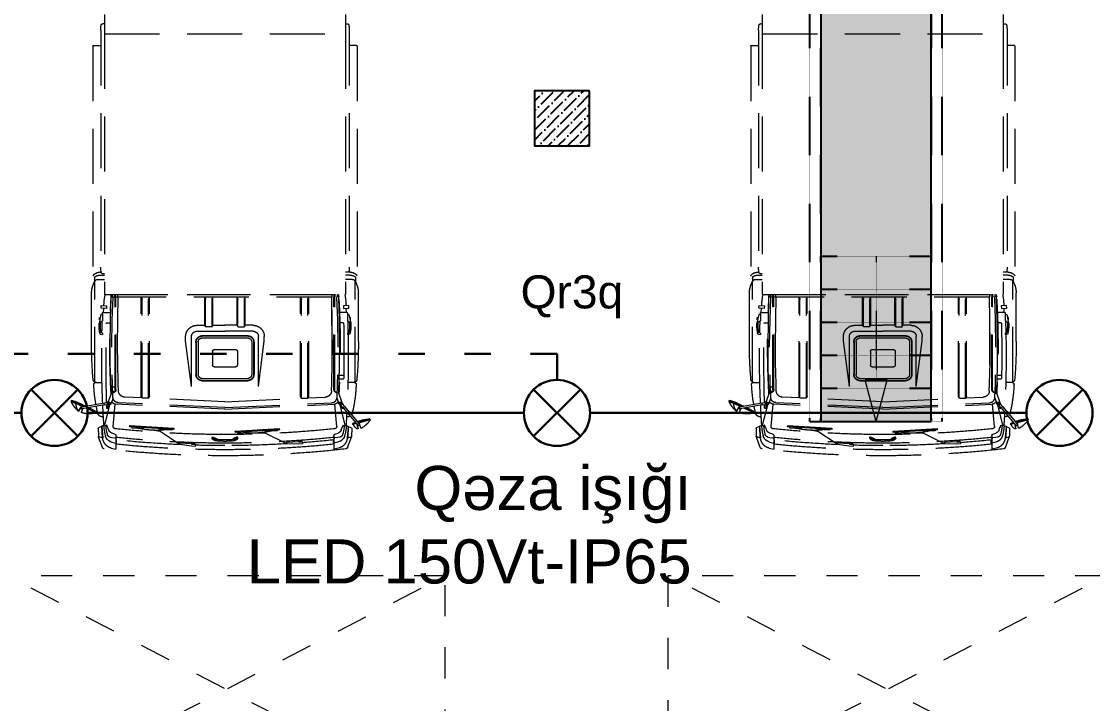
# Model space of a CAD drawing. Header units: millimetres. Extents: x 42452 to 2852333, y -419346 to 834876.
# Drawn here: x 2536883 to 2546605, y 308971 to 315159 of the extents above; entities that cross this region are included whole.
import ezdxf

# ---------------------------------------------------------------- set-up
doc = ezdxf.new("R2010")
doc.units = ezdxf.units.MM
for name, pattern in [('( Hidden )', [0.275, 0.15, -0.125]), ('ACAD_ISO03W100', [30, 12, -18]), ('DASHED', [0.75, 0.5, -0.25]), ('Штриховая', [564.444447, 282.222223, -282.222223])]:
    doc.linetypes.add(name, pattern=pattern)
doc.layers.add('Arakesmelerin x_tti', color=7, linetype='Continuous')
for name, color, linetype, lineweight in [('Arakesmelerin x_tti_Ном._пера__1', 7, 'Continuous', 15), ('cad-block.com_Pen_No__7', 7, 'Continuous', 60), ('memar', 7, 'Continuous', 25), ('Двери ArchiCAD_Ном._пера__143', 30, 'Continuous', 0), ('надписи', 5, 'Continuous', 30), ('НСП11', 5, 'Continuous', 30), ('Соед_газа', 184, 'ACAD_ISO03W100', 30)]:
    doc.layers.add(name, color=color, linetype=linetype, lineweight=lineweight)
doc.layers.add('Двери ArchiCAD_Ном._пера__3', color=30, linetype='Continuous', lineweight=15, true_color=0xff6600)
doc.styles.add('my_own', font='arial.ttf')

# ---------------------------------------------------------------- blocks, each defined once
blk = doc.blocks.new('MAS1')
at = {"layer": 'cad-block.com_Pen_No__7', "color": 252, "linetype": 'DASHED', "lineweight": 9, "ltscale": 1000, "true_color": 0x939598}
for p, q in [((136685.5, 768058.2), (136685.5, 767882.4)), ((138873, 768058.2), (138873, 767882.4)), ((136651.3, 767914.1), (136651.3, 765765.5)), ((136685.5, 767973.9), (136670.6, 767973.9)), ((138873, 767973.9), (138887.9, 767973.9)), ((138907.2, 767914.1), (138907.2, 765765.5)), ((138873, 767882.4), (136685.5, 767882.4)), ((136685.5, 767882.4), (136685.5, 765518.8)), ((138873, 767882.4), (138873, 765518.8)), ((136580.5, 767771.8), (136580.5, 765772.4)), ((136580.5, 767771.8), (136580.5, 765599.3)), ((136580.5, 767771.8), (136580.5, 765772.4)), ((136580.5, 767771.8), (136580.5, 765599.3)), ((136584, 767776.4), (136651.3, 767776.4)), ((138974.5, 767776.4), (138907.2, 767776.4)), ((138978, 767771.8), (138978, 765772.4)), ((138978, 767771.8), (138978, 765599.3)), ((136595.2, 765675.7), (136595.2, 765633.5)), ((136622.1, 765654.1), (136685.5, 765654.1)), ((136642, 765719.5), (136685.5, 765719.5)), ((136642, 765692.7), (136685.5, 765692.7)), ((138873, 765705.7), (138887.9, 765705.7)), ((138916.5, 765692.7), (138873, 765692.7)), ((138936.5, 765654.1), (138873, 765654.1)), ((138916.5, 765719.5), (138903.6, 765719.5)), ((138963.4, 765675.7), (138963.4, 765633.5)), ((136597.6, 764723), (136597.6, 765638)), ((138960.9, 764723), (138960.9, 765638)), ((136568.4, 765089.6), (136568.4, 765532.9)), ((138873, 765518.8), (136685.5, 765518.8)), ((136740.8, 765291.9), (136746.2, 765487.2)), ((136745.1, 765472.3), (136746, 765480.5)), ((136745.7, 765497.9), (136746.4, 765518.8)), ((136746.2, 765487.2), (136746.5, 765497)), ((138812, 765497), (136746.5, 765497)), ((136755.4, 765291.9), (136763.7, 765487.2)), ((136758.7, 765499.9), (136758.7, 765515.5)), ((138797, 765518.3), (136761.5, 765518.3)), ((136763.7, 765487.2), (136764.5, 765497)), ((136779.5, 765499.9), (136779.5, 765515.5)), ((136782.4, 764651.6), (136782.4, 765497)), ((136787, 765499.9), (136787, 765515.5)), ((136789.8, 764655.7), (136789.8, 765497)), ((136806.6, 764875.3), (136806.6, 765518.8)), ((136807.3, 765499.9), (136807.3, 765515.5)), ((136808, 765291.2), (136810.1, 765497)), ((137019.5, 764593.4), (137019.5, 765487.2)), ((137027.3, 764577.6), (137027.3, 765471.5)), ((137085.9, 764576.2), (137085.9, 765471.5)), ((137093.7, 764593.4), (137093.7, 765487.2)), ((137595.7, 765239.9), (137595.7, 765487.2)), ((137603.5, 765224.2), (137603.5, 765471.5)), ((137662.1, 765224.2), (137662.1, 765471.5)), ((137669.9, 765239.9), (137669.9, 765487.2)), ((137888.6, 765239.9), (137888.6, 765487.2)), ((137896.5, 765224.2), (137896.5, 765471.5)), ((137955, 765224.2), (137955, 765471.5)), ((137962.9, 765239.9), (137962.9, 765487.2)), ((138464.8, 764593.4), (138464.8, 765487.2)), ((138472.6, 764576.2), (138472.6, 765471.5)), ((138531.2, 764577.6), (138531.2, 765471.5)), ((138539, 764593.4), (138539, 765487.2)), ((138750.5, 765291.2), (138748.4, 765497)), ((138751.3, 765499.9), (138751.3, 765515.5)), ((138768.7, 764655.7), (138768.7, 765497)), ((138771.6, 765499.9), (138771.6, 765515.5)), ((138776.1, 764651.6), (138776.1, 765497)), ((138779, 765499.9), (138779, 765515.5)), ((138794.8, 765487.2), (138794.1, 765497)), ((138803.1, 765291.9), (138794.8, 765487.2)), ((138799.9, 765499.9), (138799.9, 765515.5)), ((138812.4, 765487.2), (138812, 765497)), ((138812.9, 765497.9), (138812.1, 765518.8)), ((138817.7, 765291.9), (138812.4, 765487.2)), ((138813.4, 765472.3), (138812.6, 765480.5)), ((138990.1, 765089.6), (138990.1, 765532.9)), ((136654.4, 765394.4), (136655.9, 765418.8)), ((136703.1, 765391.4), (136654.4, 765394.4)), ((136655.9, 765418.8), (136704.6, 765415.7)), ((136676.7, 765355.2), (136678.7, 765389.4)), ((136704.6, 765415.7), (136703.1, 765391.4)), ((138902.7, 765418.8), (138853.9, 765415.7)), ((138853.9, 765415.7), (138855.4, 765391.4)), ((138855.4, 765391.4), (138904.2, 765394.4)), ((138881.9, 765355.2), (138879.9, 765389.4)), ((138904.2, 765394.4), (138902.7, 765418.8)), ((136653.6, 765335.7), (136637, 765257.6)), ((136638.9, 765288.9), (136638.9, 765308.4)), ((136638.9, 765308.4), (136647.8, 765308.4)), ((136638.9, 765288.9), (136643.6, 765288.9)), ((136668.2, 765337.7), (136653.6, 765335.7)), ((136668.2, 765337.7), (136668.2, 765277.1)), ((136673.4, 765355.2), (136739.5, 765355.2)), ((136737.4, 765047.8), (136740.8, 765292)), ((136804.6, 765047.5), (136808, 765291.2)), ((138753.9, 765047.5), (138750.5, 765291.2)), ((138821.2, 765047.8), (138817.7, 765292)), ((138885.1, 765355.2), (138819, 765355.2)), ((138890.3, 765337.7), (138905, 765335.7)), ((138890.3, 765337.7), (138890.3, 765277.1)), ((138905, 765335.7), (138921.6, 765257.6)), ((138919.6, 765308.4), (138910.8, 765308.4)), ((138919.6, 765288.9), (138914.9, 765288.9)), ((138919.6, 765288.9), (138919.6, 765308.4)), ((136668.2, 765166.8), (136655.6, 765168.6)), ((136668.2, 765166.8), (136668.2, 765153.1)), ((136706.9, 765260.5), (136736.3, 765260.5)), ((137524.4, 765237.9), (137595.9, 765237.9)), ((137524.4, 765237.9), (137595.9, 765237.9)), ((137524.4, 765184.4), (137779.3, 765184.4)), ((137602.9, 765224.8), (137596.6, 765236.1)), ((137660.9, 765223.8), (137604.6, 765223.8)), ((137662.6, 765224.8), (137668.9, 765236.1)), ((137669.6, 765237.9), (137779.3, 765237.9)), ((137888.9, 765237.9), (137779.3, 765237.9)), ((138034.1, 765184.4), (137779.3, 765184.4)), ((137895.9, 765224.8), (137889.6, 765236.1)), ((137897.6, 765223.8), (137953.9, 765223.8)), ((137955.6, 765224.8), (137961.9, 765236.1)), ((138034.1, 765237.9), (137962.6, 765237.9)), ((138034.1, 765237.9), (137962.6, 765237.9)), ((138851.6, 765260.5), (138822.2, 765260.5)), ((138890.3, 765166.8), (138902.9, 765168.6)), ((138890.3, 765166.8), (138890.3, 765153.1)), ((136646.7, 765157), (136668.2, 765153.1)), ((137422.1, 765096.5), (137422.1, 765135.6)), ((137475.6, 764681.5), (137422.1, 765096.6)), ((137475.6, 764681.5), (137475.6, 765135.6)), ((137515.7, 765086.4), (137515.7, 764792.2)), ((137518.9, 765086.4), (137518.9, 764792.2)), ((137536.6, 765086.9), (137536.6, 764791.7)), ((137985, 765144.3), (137573.6, 765144.3)), ((137985, 765141.1), (137573.6, 765141.1)), ((137985, 765123.4), (137573.6, 765123.4)), ((138022, 765086.9), (138022, 764791.7)), ((138039.7, 765086.4), (138039.7, 764792.2)), ((138042.8, 765086.4), (138042.8, 764792.2)), ((138083, 764681.5), (138083, 765135.6)), ((138083, 764681.5), (138136.5, 765096.6)), ((138136.5, 765096.5), (138136.5, 765135.6)), ((138911.8, 765157), (138890.3, 765153.1)), ((136738.3, 764901), (136737.4, 765047.7)), ((136805.6, 764902), (136804.6, 765047.5)), ((137666.9, 765002.8), (137666.9, 764875.8)), ((137876.9, 765017.5), (137681.6, 765017.5)), ((137891.6, 765002.8), (137891.6, 764875.8)), ((138752.9, 764902), (138753.9, 765047.5)), ((138820.2, 764901), (138821.2, 765047.7)), ((136742.7, 764705.4), (136738.3, 764901)), ((136810, 764707.5), (136805.6, 764902)), ((138748.6, 764707.5), (138752.9, 764902)), ((138815.8, 764705.4), (138820.2, 764901)), ((136700.8, 764782), (136738.2, 764782)), ((137876.9, 764861.1), (137681.6, 764861.1)), ((136603, 764718.5), (136663.1, 764718.5)), ((136609, 764720.5), (136663.1, 764720.5)), ((136701.2, 764750.7), (136739.3, 764750.7)), ((136746.1, 764617.1), (136742.7, 764705.4)), ((136753.4, 764692.5), (136749.8, 764629.7)), ((136756.3, 764695.3), (136758.8, 764695.3)), ((136812.4, 764643.1), (136810, 764707.5)), ((137985, 764755.2), (137573.6, 764755.2)), ((137985, 764737.5), (137573.6, 764737.5)), ((137985, 764734.3), (137573.6, 764734.3)), ((138746.1, 764643.1), (138748.6, 764707.5)), ((138812.1, 764680.6), (138777.4, 764680.6)), ((138802.2, 764695.3), (138799.7, 764695.3)), ((138805.1, 764692.5), (138808.7, 764629.7)), ((138812.4, 764617.1), (138815.8, 764705.4)), ((138955.5, 764718.5), (138895.4, 764718.5)), ((138949.6, 764720.5), (138895.5, 764720.5)), ((136748.7, 764624.2), (136717.3, 764537.1)), ((137026.4, 764578.8), (136869.2, 764586)), ((137026.7, 764578.2), (137020.5, 764589.6)), ((137086.5, 764578.2), (137092.7, 764589.6)), ((138472.1, 764578.2), (138465.8, 764589.6)), ((138531.8, 764578.2), (138538.1, 764589.6)), ((138532.1, 764578.8), (138689.4, 764586)), ((138812.1, 764641.6), (138777.4, 764641.6)), ((138809.8, 764624.2), (138841.2, 764537.1)), ((136693, 764500.4), (136561.1, 764343.3)), ((136706.4, 764489.1), (136574.6, 764332)), ((136688.6, 764332.5), (136734.5, 764517.9)), ((136693, 764500.4), (136710.3, 764524.1)), ((136693, 764500.4), (136706.4, 764489.1)), ((136706.4, 764489.1), (136726.8, 764510.3)), ((136716.5, 764531.5), (136710.3, 764524.1)), ((136710.3, 764524.1), (136726.8, 764510.3)), ((136716, 764486), (136720.1, 764503.4)), ((136732.9, 764517.6), (136726.8, 764510.3)), ((136763.7, 764579.6), (136744.9, 764527.2)), ((136765.3, 764320.7), (136783.1, 764522.7)), ((137779.3, 764477.5), (136786.3, 764522.4)), ((137083.9, 764576.2), (137029.3, 764576.2)), ((137779.3, 764544.8), (137085.9, 764576.2)), ((137779.3, 764544.8), (138472.6, 764576.2)), ((137779.3, 764477.5), (138772.2, 764522.4)), ((138474.6, 764576.2), (138529.3, 764576.2)), ((138793.2, 764320.7), (138775.4, 764522.7)), ((138794.8, 764579.6), (138813.7, 764527.2)), ((138869.9, 764332.5), (138824, 764517.9)), ((138842.5, 764486), (138834.7, 764519.4)), ((138835.4, 764519.9), (138844.8, 764518.2)), ((138839.9, 764540.9), (138848.5, 764539.4)), ((138844.8, 764518.2), (138848.5, 764539.4)), ((138874, 764515), (138844.8, 764518.2)), ((138877, 764532.4), (138848.5, 764539.4)), ((138874, 764515), (138877, 764532.4)), ((138874, 764515), (139076, 764479.4)), ((138877, 764532.4), (139079, 764496.7)), ((138943.7, 764451.5), (139023.5, 764488.7)), ((138944.4, 764446.4), (139031.9, 764487.2)), ((138947.8, 764442.6), (139040.3, 764485.7)), ((139051.3, 764501.6), (139132.2, 764539.4)), ((139059.7, 764500.2), (139135.6, 764535.6)), ((139068, 764498.7), (139136.4, 764530.5)), ((139101.3, 764467.1), (139087.4, 764493.3)), ((139103.5, 764461.6), (139087.5, 764493.2)), ((139131, 764528.1), (139131.5, 764527)), ((139175.8, 764547.7), (139131.5, 764527.1)), ((139132.2, 764539.4), (139135.6, 764535.6)), ((139132.5, 764539.1), (139170.9, 764557)), ((139135.6, 764535.6), (139136.4, 764530.5)), ((139175.4, 764551.9), (139135.9, 764533.4)), ((139171.8, 764542.3), (139170.4, 764545.2)), ((139170.9, 764557), (139175.4, 764551.9)), ((139175.4, 764551.9), (139175.8, 764547.7)), ((136463.9, 764389.3), (136460.3, 764383.5)), ((136574.8, 764359.6), (136463.9, 764389.3)), ((136666.3, 764408), (136675.9, 764408)), ((138892.2, 764408), (138882.6, 764408)), ((138943.7, 764451.5), (138944.4, 764446.4)), ((138944.4, 764446.4), (138947.8, 764442.6)), ((138953.1, 764445.1), (138953.2, 764444.9)), ((139080.3, 764451.4), (139068.3, 764480.8)), ((136460.3, 764383.5), (136460.8, 764379.3)), ((136460.3, 764383.5), (136570.2, 764354.1)), ((136460.8, 764379.3), (136567.4, 764350.8)), ((136465.6, 764374.7), (136466.4, 764377.8)), ((136546.9, 764307.1), (136557.1, 764340.9)), ((136571.7, 764304.5), (136578.8, 764335.1)), ((136586.1, 764345.7), (136618.3, 764337.1)), ((136588.9, 764349), (136620.7, 764340.5)), ((136620.5, 764347.3), (136593.5, 764354.6)), ((136611.2, 764333.2), (136612.6, 764338.6)), ((136620.7, 764340.5), (136618.3, 764337.1)), ((136620.5, 764347.3), (136620.7, 764340.5)), ((136628.3, 764301.9), (136630.8, 764232)), ((136660, 764318.8), (136632, 764307.5)), ((136662.7, 764321.8), (136659.9, 764321.7)), ((136659.9, 764321.7), (136663.6, 764214.4)), ((136677.7, 764328.9), (136660.7, 764320.9)), ((136660.7, 764320.9), (136669.4, 764215.8)), ((136687.2, 764328.9), (136677.7, 764328.9)), ((136685.2, 764332.5), (136688.6, 764332.5)), ((136687.9, 764328.9), (136687.9, 764332.5)), ((136707.5, 764330.8), (136694.5, 764325.6)), ((136712.4, 764315.2), (136707.5, 764330.8)), ((136716.3, 764315.2), (136712.4, 764315.2)), ((136723.4, 764290.8), (136716.3, 764315.2)), ((137286, 764301.6), (137285.3, 764289.9)), ((137685.7, 764277.9), (137286, 764301.6)), ((138642.3, 764327.7), (138242.7, 764303.3)), ((138242.7, 764303.3), (138243.4, 764291.6)), ((138243.4, 764291.6), (138643, 764316)), ((138261.9, 764292.7), (138262.3, 764285.9)), ((138262.3, 764285.9), (138369.6, 764292.4)), ((138369.6, 764292.4), (138369.1, 764299.3)), ((138517.7, 764301.5), (138517.3, 764308.3)), ((138624.9, 764308), (138517.7, 764301.5)), ((138624.5, 764314.8), (138624.9, 764308)), ((138643, 764316), (138642.3, 764327.7)), ((138835.1, 764290.8), (138842.3, 764315.2)), ((138842.3, 764315.2), (138846.2, 764315.2)), ((138846.2, 764315.2), (138851, 764330.8)), ((138851, 764330.8), (138864, 764325.6)), ((138873.4, 764332.5), (138869.9, 764332.5)), ((138870.6, 764328.9), (138870.6, 764332.5)), ((138871.3, 764328.9), (138880.8, 764328.9)), ((138880.8, 764328.9), (138897.8, 764320.9)), ((138897.8, 764320.9), (138889.2, 764215.8)), ((138898.6, 764321.7), (138894.9, 764214.4)), ((138895.8, 764321.8), (138898.6, 764321.7)), ((138898.5, 764318.8), (138926.5, 764307.5)), ((138930.2, 764301.9), (138927.8, 764232)), ((136667, 764129.6), (136632.1, 764223.9)), ((136663.5, 764217.3), (136634.8, 764226.6)), ((136669.5, 764214.6), (136663.6, 764214.4)), ((136780.9, 764250.1), (136752, 764260.4)), ((136790, 764237.2), (136790, 764206.6)), ((136790, 764206.6), (136790, 764113.1)), ((136794.9, 764163.1), (136794.9, 764197.7)), ((137080.3, 764188.3), (137080.8, 764195.1)), ((137231.3, 764169.9), (137407.6, 764257.2)), ((137285.3, 764289.9), (137685, 764266.2)), ((137303.9, 764288.8), (137303.5, 764282)), ((137303.5, 764282), (137410.7, 764275.7)), ((137407.6, 764257.2), (137484.1, 764260.5)), ((137410.7, 764275.7), (137411.1, 764282.5)), ((137558.9, 764266.9), (137559.3, 764273.7)), ((137666.1, 764260.5), (137558.9, 764266.9)), ((137659.6, 764215.4), (137667.4, 764225.2)), ((137666.5, 764267.3), (137666.1, 764260.5)), ((137675.1, 764211.7), (137667.4, 764225.2)), ((137667.4, 764225.2), (137700.6, 764209.6)), ((137669, 764204.1), (137675.1, 764211.7)), ((137685, 764266.2), (137685.7, 764277.9)), ((137700.6, 764209.6), (137700.6, 764206.3)), ((137891.1, 764225.2), (137857.9, 764209.6)), ((137857.9, 764209.6), (137857.9, 764206.3)), ((137883.4, 764211.7), (137891.1, 764225.2)), ((137889.6, 764204.1), (137883.4, 764211.7)), ((137898.9, 764215.4), (137891.1, 764225.2)), ((138204.1, 764165.9), (138368.7, 764273.8)), ((138368.7, 764273.8), (138444.3, 764286.2)), ((138763.6, 764163.1), (138763.6, 764197.7)), ((138768.5, 764237.2), (138768.5, 764198.2)), ((138768.5, 764206.6), (138768.5, 764113.1)), ((138777.6, 764250.1), (138806.5, 764260.4)), ((138889.1, 764214.6), (138894.9, 764214.4)), ((138891.5, 764129.6), (138926.4, 764223.9)), ((138895, 764217.3), (138923.7, 764226.6)), ((136747.3, 764123.9), (136790, 764113.1)), ((137075.4, 764181.6), (137074.3, 764162.1)), ((137074.3, 764162.1), (137108.4, 764160)), ((137109.6, 764179.5), (137075.4, 764181.6)), ((137105.7, 764186.4), (137080.3, 764188.3)), ((137085.7, 764181), (137086.2, 764187.9)), ((137099.3, 764180.2), (137099.8, 764186.8)), ((137105.7, 764186.4), (137106.2, 764192.8)), ((137108.4, 764160), (137216.2, 764163.4)), ((137109.8, 764184.4), (137109.6, 764179.5)), ((137217.1, 764178.1), (137109.8, 764184.4)), ((137216.2, 764163.4), (137217.1, 764178.1)), ((137216.6, 764170.7), (137231.3, 764169.9)), ((138082.1, 764160.9), (138048, 764158.9)), ((138048, 764158.9), (138049.2, 764139.4)), ((138049.2, 764139.4), (138083.3, 764141.4)), ((138052, 764166.1), (138051.7, 764172.9)), ((138077.4, 764167.3), (138052, 764166.1)), ((138058.2, 764159.5), (138057.9, 764166.4)), ((138071.9, 764160.3), (138071.5, 764167)), ((138077.4, 764167.3), (138077.1, 764173.7)), ((138189, 764172.3), (138081.8, 764165.8)), ((138081.8, 764165.8), (138082.1, 764160.9)), ((138083.3, 764141.4), (138189.9, 764157.7)), ((138189.9, 764157.7), (138189, 764172.3)), ((138189.5, 764165), (138204.1, 764165.9)), ((138811.2, 764123.9), (138768.5, 764113.1))]:
    blk.add_line(p, q, dxfattribs=at)
at = {"layer": 'cad-block.com_Pen_No__7', "color": 252, "linetype": 'DASHED', "lineweight": 9, "ltscale": 1000, "true_color": 0x939598, "flags": 128}
for points in [[(137779.3, 764492.1), (136809.4, 764536, -0.39005), (136762, 764583.8), (136757.4, 764705.9), (136753, 764901.2), (136752, 765047.7), (136755.4, 765291.8)], [(137779.3, 764492.1), (138749.1, 764536, 0.39005), (138796.5, 764583.8), (138801.1, 764705.9), (138805.5, 764901.2), (138806.5, 765047.7), (138803.1, 765291.8)], [(136677.7, 764328.9, 0.049602), (136693.7, 764234.1)], [(136696.9, 764320.1, 0.051562), (136711.1, 764247)], [(138861.6, 764320.1, -0.051562), (138847.4, 764247)], [(138880.8, 764328.9, -0.049602), (138864.8, 764234.1)]]:
    blk.add_lwpolyline(points, format="xyb", dxfattribs=at)
for points in [[(136739.4, 764527.4), (136731.1, 764522.6), (136722.8, 764527.4), (136722.8, 764537), (136731.1, 764541.8), (136739.4, 764537)], [(138819.1, 764527.4), (138827.4, 764522.6), (138835.7, 764527.4), (138835.7, 764537), (138827.4, 764541.8), (138819.1, 764537)]]:
    blk.add_lwpolyline(points, close=True, dxfattribs=at)
for points in [[(136737.1, 764223.5), (136753.9, 764220.1), (136781.5, 764216.3)], [(138821.5, 764223.5), (138804.7, 764220.1), (138777, 764216.3)], [(136741, 764183.2), (136753.9, 764178.6), (136790, 764169)], [(138817.5, 764183.2), (138804.7, 764178.6), (138768.5, 764169)]]:
    blk.add_lwpolyline(points, dxfattribs=at)
at = {"layer": 'cad-block.com_Pen_No__7', "color": 252, "linetype": 'DASHED', "lineweight": 9, "ltscale": 1000, "true_color": 0x939598}
for centre in [(136731.1, 764532.2), (138827.4, 764532.2)]:
    blk.add_circle(centre, 5.86, dxfattribs=at)
for centre, radius, start, end in [((136945.5, 767914.1), 294.1, 170.91528, 180), ((136670.6, 767958.1), 15.8, 90, 170.91528), ((138887.9, 767958.1), 15.8, 9.08472, 90), ((138613.1, 767914.1), 294.1, 0, 9.08472), ((136641.7, 767729.2), 74.6, 140.69752, 145.17401), ((136641.7, 767729.2), 74.6, 140.69752, 145.17401), ((138916.8, 767729.2), 74.6, 34.82599, 39.30248), ((136945.5, 765765.5), 294.1, 180, 189.08472), ((138613.1, 765765.5), 294.1, 350.91528, 0), ((136641.7, 765645), 74.6, 89.75302, 145.17401), ((136641.7, 765620.6), 72.1, 89.75302, 130.20716), ((136622.1, 765627.7), 26.4, 90, 150.197), ((138887.9, 765721.5), 15.8, 270, 350.91528), ((138916.8, 765645), 74.6, 34.82599, 90.24698), ((138916.8, 765620.6), 72.1, 49.79284, 90.24698), ((138936.5, 765627.7), 26.4, 29.803, 90), ((136802, 765524.6), 233.7, 150.197, 177.98719), ((138756.6, 765524.6), 233.7, 2.01281, 29.803), ((137321.6, 765396.2), 641.5, 168.97941, 178.11701), ((144381.8, 765050.2), 7648.4, 176.83596, 183.25318), ((136747.3, 765498.6), 1.76, 203.63036, 244.26798), ((136761.5, 765515.5), 2.83, 90, 180), ((136761.5, 765499.9), 2.83, 180, 270), ((136782.4, 765515.5), 2.83, 90, 180), ((136782.4, 765499.9), 2.83, 180, 270), ((136789.8, 765515.5), 2.83, 90, 180), ((136789.8, 765499.9), 2.83, 180, 270), ((136810.1, 765515.5), 2.83, 90, 180), ((136810.1, 765499.9), 2.83, 180, 270), ((137007.8, 765471.5), 19.5, 0, 53.1301), ((137105.4, 765471.5), 19.5, 126.8699, 180), ((137583.9, 765471.5), 19.5, 0, 53.1301), ((137681.6, 765471.5), 19.5, 126.8699, 180), ((137876.9, 765471.5), 19.5, 0, 53.1301), ((137974.6, 765471.5), 19.5, 126.8699, 180), ((138453.1, 765471.5), 19.5, 0, 53.1301), ((138550.8, 765471.5), 19.5, 126.8699, 180), ((138748.4, 765515.5), 2.83, 0, 90), ((138748.4, 765499.9), 2.83, 270, 0), ((138717.2, 765518.6), 48.8, 359.63162, 0.19369), ((138768.7, 765515.5), 2.83, 0, 90), ((138768.7, 765499.9), 2.83, 270, 0), ((138715.5, 765507.5), 58.6, 10.60497, 11.08187), ((138776.1, 765515.5), 2.83, 0, 90), ((138776.1, 765499.9), 2.83, 270, 0), ((138797, 765515.5), 2.83, 0, 90), ((138797, 765499.9), 2.83, 270, 0), ((138811.3, 765498.6), 1.76, 295.73202, 336.36964), ((131176.7, 765050.2), 7648.4, 356.74682, 3.16404), ((138236.9, 765396.2), 641.5, 1.88299, 11.02059), ((137319.6, 765362.5), 641.5, 177.28777, 177.59794), ((137319.6, 765362.5), 641.5, 177.28777, 177.59794), ((138238.9, 765362.5), 641.5, 2.40206, 2.71223), ((136668.2, 765257.6), 19.5, 90, 179.6797), ((146126, 764953.6), 9465.9, 178.04231, 178.70462), ((146126, 764953.6), 9465.9, 177.5969, 177.67478), ((136673.4, 765350.3), 4.88, 90, 178.14933), ((138885.1, 765350.3), 4.88, 1.85067, 90), ((129432.5, 764953.6), 9465.9, 2.32522, 2.4031), ((138890.3, 765257.6), 19.5, 0.3203, 90), ((129432.5, 764953.6), 9465.9, 1.29538, 1.95769), ((136940.4, 765236.3), 304.2, 175.98305, 195.10758), ((136952.8, 765236.6), 304.9, 176.02775, 192.88471), ((154535.2, 764972.9), 17835.4, 179.09151, 181.46253), ((136706.9, 765255.6), 4.88, 90, 179.09151), ((137524.4, 765135.6), 102.3, 90, 180), ((137524.4, 765135.6), 48.8, 90, 180), ((137603.5, 765239.9), 7.81, 180, 208.96893), ((137604.6, 765225.8), 1.95, 208.96893, 270), ((137660.9, 765225.8), 1.95, 270, 331.03107), ((137662.1, 765239.9), 7.81, 331.03107, 0), ((137896.5, 765239.9), 7.81, 180, 208.96893), ((137897.6, 765225.8), 1.95, 208.96893, 270), ((137953.9, 765225.8), 1.95, 270, 331.03107), ((137955, 765239.9), 7.81, 331.03107, 0), ((138034.1, 765135.6), 102.3, 0, 90), ((138034.1, 765135.6), 48.8, 0, 90), ((138851.6, 765255.6), 4.88, 0.90849, 90), ((121023.3, 764972.9), 17835.4, 358.60326, 0.90849), ((138605.7, 765236.6), 304.9, 347.11529, 3.97225), ((138618.1, 765236.3), 304.2, 344.89242, 4.01695), ((140247.2, 765069.1), 3678.8, 179.68044, 185.06189), ((146126, 764953.6), 9465.9, 178.78582, 182.89373), ((137573.6, 765086.4), 57.8, 90, 180), ((137573.6, 765086.4), 54.7, 90, 180), ((137573.6, 765086.4), 37, 90, 180), ((137985, 765086.4), 57.8, 0, 90), ((137985, 765086.4), 54.7, 0, 90), ((137985, 765086.4), 37, 0, 90), ((129432.5, 764953.6), 9465.9, 357.43677, 1.21418), ((135311.4, 765069.1), 3678.8, 354.93811, 0.31956), ((137681.6, 765002.8), 14.6, 90, 180), ((137876.9, 765002.8), 14.6, 0, 90), ((137681.6, 764875.8), 14.6, 180, 270), ((137876.9, 764875.8), 14.6, 270, 0), ((137573.6, 764792.2), 57.8, 180, 270), ((137573.6, 764792.2), 54.7, 180, 270), ((137573.6, 764792.2), 37, 180, 270), ((137985, 764792.2), 54.7, 270, 0), ((137985, 764792.2), 37, 270, 0), ((137985, 764792.2), 57.8, 270, 0), ((136609, 764746.8), 26.4, 185.06189, 270), ((136603, 764703.9), 14.6, 90, 182.29688), ((137958.2, 764758.2), 1371, 182.29688, 193.37909), ((136756.3, 764692.3), 2.93, 90, 176.72951), ((138802.2, 764692.3), 2.93, 3.27049, 90), ((138949.6, 764746.8), 26.4, 270, 354.93811), ((137600.3, 764758.2), 1371, 349.96994, 357.70312), ((138955.5, 764703.9), 14.6, 357.70312, 90), ((136730.3, 764630.9), 19.5, 340.18877, 356.72951), ((136639, 764828.6), 240.7, 300.59761, 305.09867), ((136620.4, 764824.2), 247, 304.82162, 307.54171), ((136753.1, 764651.6), 29.3, 307.54171, 0), ((136760.5, 764655.7), 29.3, 305.09867, 0), ((136871.8, 764645.4), 59.5, 182.17686, 267.40995), ((137027.3, 764593.4), 7.81, 180, 208.96893), ((137085.9, 764593.4), 7.81, 331.03107, 0), ((138472.6, 764593.4), 7.81, 180, 208.96893), ((138531.2, 764593.4), 7.81, 331.03107, 0), ((138686.7, 764645.4), 59.5, 272.59005, 357.82314), ((138798, 764655.7), 29.3, 180, 234.90133), ((138805.4, 764651.6), 29.3, 180, 232.45829), ((138919.6, 764828.6), 240.7, 234.90133, 239.40239), ((138938.1, 764824.2), 247, 232.45829, 235.17838), ((138828.2, 764630.9), 19.5, 183.27049, 199.81123), ((154535.2, 764972.9), 17835.4, 181.55464, 181.56128), ((136711.3, 764487.1), 4.88, 181.56128, 346.88356), ((136731.1, 764532.2), 14.6, 160.18877, 340.18876), ((136788.2, 764562.3), 39.9, 203.97954, 267.40995), ((137028.5, 764579.2), 1.95, 208.96893, 233.88482), ((137084.7, 764579.2), 1.95, 306.11518, 331.03107), ((138473.8, 764579.2), 1.95, 208.96893, 233.88482), ((138530.1, 764579.2), 1.95, 306.11518, 331.03107), ((138770.4, 764562.3), 39.9, 272.59005, 336.02046), ((138827.4, 764532.2), 14.6, 199.81123, 19.81123), ((138847.2, 764487.1), 4.88, 193.11644, 358.43872), ((121023.3, 764972.9), 17835.4, 358.43872, 358.53632), ((129432.5, 764953.6), 9465.9, 356.69543, 357.32948), ((137600.3, 764758.2), 1371, 346.62091, 349.23528), ((139357.8, 763809.6), 763.6, 116.89465, 122.71685), ((139357.8, 763809.6), 763.6, 107.28315, 114.63798), ((139273.1, 764146.1), 423.1, 104.15818, 119.05128), ((139077.5, 764488.1), 11.2, 221.50005, 26.89712), ((139077.5, 764488.1), 11.2, 26.89712, 118.49995), ((139077.5, 764488.1), 8.79, 260, 80), ((139034.4, 764528.9), 97.7, 320.10689, 357.57784), ((138913.6, 764676.6), 293, 312.40386, 331.75968), ((139127.1, 764524.9), 4.88, 357.57784, 25), ((139167.4, 764540.2), 4.88, 331.75968, 25), ((136434.7, 763966.9), 423.1, 70.05065, 85.84182), ((136666.3, 764450.9), 43, 193.37909, 214.65049), ((136666.3, 764450.9), 43, 238.30164, 270), ((146126, 764953.6), 9465.9, 183.04982, 183.30457), ((146126, 764953.6), 9465.9, 183.30457, 183.73467), ((129432.5, 764953.6), 9465.9, 356.26533, 356.69543), ((138892.2, 764450.9), 43, 270, 346.62091), ((138957.6, 764447), 4.88, 205, 253.15195), ((139012.8, 764629.3), 195.3, 253.15195, 289.30469), ((139075.8, 764449.5), 4.88, 289.30469, 22.16445), ((139105.6, 764469.4), 4.88, 207.83555, 320.10689), ((139107.9, 764463.8), 4.88, 206.89712, 312.40386), ((136470.3, 764373.4), 4.88, 165, 218.24032), ((136696.6, 764551.7), 293, 218.24032, 237.59614), ((136542.2, 764308.5), 4.88, 237.59614, 343.10288), ((136567.9, 764337.7), 11.2, 163.10288, 346.89712), ((136567.9, 764337.7), 11.2, 101.50005, 163.10288), ((136567.9, 764337.7), 8.79, 140, 320), ((136576.5, 764303.4), 4.88, 166.89712, 292.30894), ((136556.1, 764353.1), 58.6, 292.30894, 340.09226), ((136567.9, 764337.7), 11.2, 346.89712, 358.49995), ((136434.7, 763966.9), 423.1, 64.15818, 67.53615), ((136634.2, 764302.1), 5.86, 111.98311, 182), ((136685.2, 764337.4), 4.88, 184.28612, 270), ((136687.2, 764319.2), 9.77, 5.10651, 90), ((136784.8, 764319), 19.5, 174.97093, 264.02719), ((137794, 773964.9), 9718.1, 264.02719, 269.91331), ((137764.6, 773964.9), 9718.1, 270.08669, 275.97281), ((138401.7, 764985.1), 700.1, 263.4398, 283.53912), ((138773.8, 764319), 19.5, 275.97281, 5.02907), ((138871.3, 764319.2), 9.77, 90, 174.89349), ((138873.4, 764337.4), 4.88, 270, 355.71388), ((138924.3, 764302.1), 5.86, 358, 68.01689), ((136636.6, 764232.2), 5.86, 182, 252.01689), ((136636.6, 764225.5), 4.79, 148.38251, 200.30447), ((136772.5, 764224.3), 103.5, 184.70103, 255.88567), ((136766.3, 764254), 75.2, 195.29087, 250.34618), ((136743.8, 764257), 34.2, 196.91325, 258.54125), ((136767.4, 764303.6), 45.9, 196.2602, 250.31667), ((136776.3, 764237.2), 13.7, 0, 70.31667), ((136780.2, 764206.6), 9.77, 0, 82.30395), ((137794, 773886.8), 9718.1, 264.07023, 269.91331), ((137794, 773864.3), 9718.1, 264.07023, 265.75674), ((137525.6, 764959.4), 700.1, 256.55627, 276.65559), ((137735.8, 764268.5), 92.8, 214.86056, 224.03186), ((137704.2, 764237.9), 48.8, 224.03186, 264.01134), ((137702.8, 764245.9), 43.9, 231.02014, 263.94138), ((137779.3, 764966.5), 768.6, 263.94138, 270), ((137705.5, 764206.3), 4.88, 180, 264.46021), ((137764.6, 773886.8), 9718.1, 270.08669, 275.92977), ((137779.3, 764966.5), 768.6, 270, 276.05862), ((137853, 764206.3), 4.88, 275.53979, 0), ((137854.4, 764237.9), 48.8, 275.98866, 315.96814), ((137855.8, 764245.9), 43.9, 276.05862, 308.97986), ((137822.8, 764268.5), 92.8, 315.96814, 325.13944), ((137764.6, 773864.3), 9718.1, 272.39135, 275.92977), ((138782.2, 764237.2), 13.7, 109.68333, 180), ((138778.3, 764206.6), 9.77, 97.69605, 180), ((138791.1, 764303.6), 45.9, 289.68333, 343.7398), ((138786, 764224.3), 103.5, 284.11433, 355.29897), ((138792.2, 764254), 75.2, 289.65382, 344.70913), ((138814.7, 764257), 34.2, 281.45875, 343.08675), ((138921.9, 764232.2), 5.86, 287.98311, 358), ((138921.9, 764225.5), 4.79, 339.69553, 31.61749), ((136685.3, 764136.3), 19.5, 200.30447, 263.48454), ((137779.3, 773714.9), 9660.4, 263.48454, 276.51546), ((136799.8, 764163.1), 4.88, 180, 264.278), ((137779.3, 773938.5), 9829.2, 264.278, 275.722), ((137794, 773864.3), 9718.1, 266.59013, 269.91331), ((137779.3, 764953.8), 768.6, 264.01134, 270), ((137779.3, 764953.8), 768.6, 270, 275.98866), ((137764.6, 773864.3), 9718.1, 270.08669, 271.67431), ((138758.8, 764163.1), 4.88, 275.722, 0), ((138873.2, 764136.3), 19.5, 276.51546, 339.69553)]:
    blk.add_arc(centre, radius, start, end, dxfattribs=at)
blk = doc.blocks.new('Ворота гаражные подъемные 16')
at = {"layer": 'Двери ArchiCAD_Ном._пера__143', "linetype": 'Штриховая'}
for p, q in [((-1990, -2500), (-1990, -440)), ((-1990, -440), (1990, -2500)), ((1990, -440), (-1990, -2500)), ((1990, -440), (1990, -2500)), ((1990, -2500), (-1990, -2500))]:
    blk.add_line(p, q, dxfattribs=at)
at = {"layer": 'Двери ArchiCAD_Ном._пера__3', "linetype": 'Continuous'}
for p, q in [((-1990, -400), (-2040, -400)), ((-2040, -400), (-2040, -500)), ((-1990, -500), (-1990, -400)), ((-1990, -400), (1990, -400)), ((2040, -400), (1990, -400)), ((1990, -400), (1990, -500)), ((2040, -500), (2040, -400)), ((-2040, -500), (-1990, -500)), ((1990, -500), (2040, -500))]:
    blk.add_line(p, q, dxfattribs=at)
blk = doc.blocks.new('Линия_324', base_point=(1823131.7, -1670291.3))
at = {"layer": 'Arakesmelerin x_tti', "linetype": 'Continuous', "lineweight": 0, "true_color": 0x000000}
blk.add_hatch(color=18, dxfattribs=at).paths.add_polyline_path([(1823131.7, -1672091.3), (1823231.7, -1671718.1), (1823031.7, -1671718.1)])
at = {"layer": 'Arakesmelerin x_tti_Ном._пера__1', "linetype": '( Hidden )'}
blk.add_line((1823131.7, -1670591.3), (1823131.7, -1671718.1), dxfattribs=at)
at = {"layer": 'Arakesmelerin x_tti_Ном._пера__1', "linetype": 'Continuous'}
for p, q in [((1823131.7, -1672091.3), (1823031.7, -1671718.1)), ((1823031.7, -1671718.1), (1823231.7, -1671718.1)), ((1823131.7, -1672091.3), (1823231.7, -1671718.1))]:
    blk.add_line(p, q, dxfattribs=at)
blk = doc.blocks.new('НСП11')
at = {"layer": 'НСП11'}
for p, q in [((212.1, -212.1), (-212.1, 212.1)), ((-212.1, -212.1), (212.1, 212.1))]:
    blk.add_line(p, q, dxfattribs=at)
blk.add_circle((0, 0), 300, dxfattribs=at)

msp = doc.modelspace()

# ---------------------------------------------------------------- hatches: boundary and pattern name
at = {"layer": 'memar', "linetype": 'Continuous', "lineweight": 25}
msp.add_hatch(color=256, dxfattribs=at).paths.add_polyline_path([(2545140.01921, 318530.87077), (2544140.01921, 318530.87077), (2544140.01921, 311530.87077), (2545140.01921, 311530.87077)])
at = {"layer": 'memar', "lineweight": 25}
h = msp.add_hatch(dxfattribs=at)
h.set_pattern_fill('ANSI36', color=256, scale=500)
h.set_pattern_definition([(45, (815142.63, 2596628.38), (33.1456304, 121.533978), [156.25, -31.25, 0, -31.25])])
h.paths.add_polyline_path([(2541539.86168, 314530.86639), (2541539.86168, 314030.86639), (2542039.86168, 314030.86639), (2542039.86168, 314530.86639)])

# ---------------------------------------------------------------- linework, layer by layer
at = {"color": 5, "lineweight": 30}
for p, q in [((2536882.66944, 311607.72144), (2532921.4188, 311607.72144)), ((2541443.92008, 311607.72144), (2537482.66944, 311607.72144)), ((2546005.17072, 311607.72144), (2542043.92008, 311607.72144))]:
    msp.add_line(p, q, dxfattribs=at)
at = {"layer": 'memar', "linetype": '( Hidden )', "lineweight": 25}
for p, q in [((2544040.01921, 311530.87077), (2544040.01921, 318630.87077)), ((2545240.01921, 311530.87077), (2545240.01921, 318630.87077)), ((2544140.01921, 313030.87077), (2544140.01921, 318530.87077)), ((2545140.01921, 318530.87077), (2545140.01921, 313030.87077)), ((2544140.01921, 311530.87077), (2544140.01921, 313030.87077)), ((2544140.01921, 311530.87077), (2544140.01921, 313030.87077)), ((2544140.01921, 313030.87077), (2545140.01921, 313030.87077)), ((2545140.01921, 313030.87077), (2545140.01921, 311530.87077)), ((2545140.01921, 313030.87077), (2545140.01921, 311530.87077)), ((2544140.01921, 312730.87077), (2545140.01921, 312730.87077)), ((2544140.01921, 312430.87077), (2545140.01921, 312430.87077)), ((2544140.01921, 312130.87077), (2545140.01921, 312130.87077)), ((2544140.01921, 311830.87077), (2545140.01921, 311830.87077)), ((2544040.01921, 311530.87077), (2545240.01921, 311530.87077))]:
    msp.add_line(p, q, dxfattribs=at)
at = {"layer": 'memar', "color": 0, "lineweight": 25, "flags": 128}
for points in [[(2544140.01921, 318530.87077), (2544140.01921, 311530.87077)], [(2545140.01921, 311530.87077), (2545140.01921, 318530.87077)], [(2544140.01921, 311530.87077), (2545140.01921, 311530.87077)]]:
    msp.add_lwpolyline(points, dxfattribs=at)
at = {"layer": 'memar', "color": 3, "lineweight": 25}
msp.add_lwpolyline([(2542039.86168, 314530.86639), (2541539.86168, 314530.86639), (2541539.86168, 314030.86639), (2542039.86168, 314030.86639)], close=True, dxfattribs=at)
at = {"layer": 'Соед_газа', "ltscale": 20}
for p, q in [((2541743.92008, 312144.78888), (2530381.35447, 312144.78888)), ((2541743.92008, 311907.72144), (2541743.92008, 312144.78888))]:
    msp.add_line(p, q, dxfattribs=at)

# ---------------------------------------------------------------- block references
at = {"layer": 'memar', "color": 1, "lineweight": 25, "xscale": -1}
for p in [(2676509.43398, -452835.34687), (2682480.43223, -452835.34687)]:
    msp.add_blockref('MAS1', p, dxfattribs=at)
at = {"layer": 'memar', "linetype": '( Hidden )', "lineweight": 25, "xscale": -1}
msp.add_blockref('Линия_324', (2544640.01921, 313330.87077), dxfattribs=at)
at = {"layer": 'memar', "linetype": 'Continuous', "lineweight": 25, "xscale": -1, "zscale": 1000, "rotation": 180}
msp.add_blockref('Ворота гаражные подъемные 16', (2538739.8803, 307630.86639), dxfattribs=at)
at = {"layer": 'memar', "color": 21, "linetype": 'Continuous', "lineweight": 25, "true_color": 0xff9955, "xscale": -1, "zscale": 1000, "rotation": 180}
msp.add_blockref('Ворота гаражные подъемные 16', (2544739.8803, 307630.86639), dxfattribs=at)
at = {"layer": 'НСП11', "color": 5, "rotation": 180}
for p in [(2537182.67048, 311607.71783), (2541743.92112, 311607.71783), (2546305.17175, 311607.71783)]:
    msp.add_blockref('НСП11', p, dxfattribs=at)

# ---------------------------------------------------------------- texts
at = {"layer": 'надписи', "insert": (2541413.50418, 312855.97497), "char_height": 300, "width": 940.6293037, "attachment_point": 1, "style": 'my_own'}
msp.add_mtext('Qr3q', dxfattribs=at)
at = {"layer": 'надписи', "color": 1, "insert": (2542965.34868, 310054.79281), "char_height": 400, "width": 7179.2189346, "attachment_point": 9, "style": 'my_own'}
msp.add_mtext('{\\fArial|b0|i0|c238|p34;Qəza işığı \\P}LED{\\fArial|b0|i0|c238|p34; }1{\\fArial|b0|i0|c238|p34;5}0Vt-IP65', dxfattribs=at)

doc.saveas('drawing.dxf')
